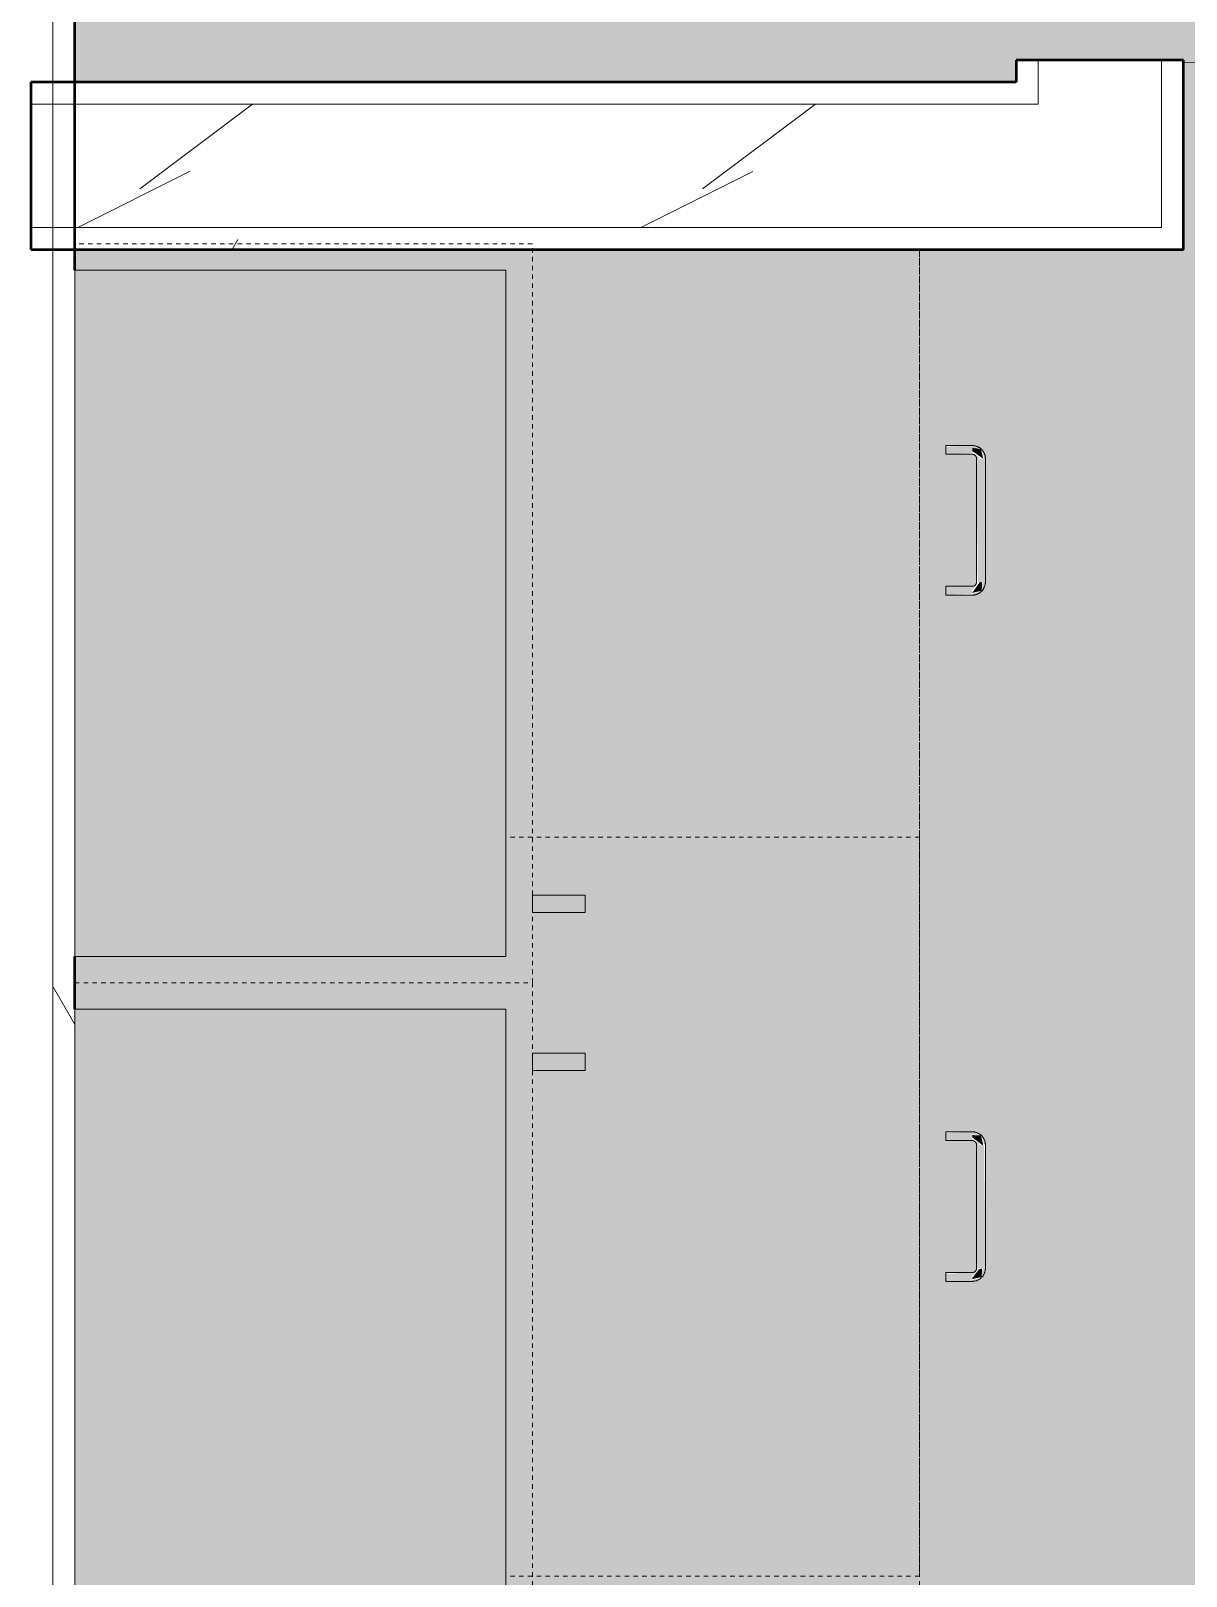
# Model space of a CAD drawing. Header units: inches. Extents: x -4218 to -1814, y 9706 to 12426.
# Drawn here: x -2914.57 to -2881.75, y 10768.12 to 10812.03 of the extents above; entities that cross this region are included whole.
import ezdxf

# ---------------------------------------------------------------- set-up
doc = ezdxf.new("R2010")
doc.units = ezdxf.units.IN
doc.header["$MEASUREMENT"] = 0
doc.linetypes.add('Dash', pattern=[0.25, 0.125, -0.125])
for name, color, linetype, lineweight in [('0-1', 7, 'Continuous', 5), ('0-2', 10, 'Continuous', 13), ('A-AREA-PATT-3', 7, 'Continuous', 9), ('A-DOOR-1', 7, 'Continuous', 9), ('A-DOOR-2', 50, 'Continuous', 20), ('A-WALL', 113, 'Continuous', 13), ('A-WALL-2', 250, 'Continuous', 50), ('A-WALL-3', 10, 'Continuous', 13), ('A-WALL-PATT-1', 7, 'Continuous', 9), ('A-WALL-PATT-2', 55, 'Continuous', 9), ('A-WALL-PATT-6', 111, 'Continuous', 9), ('I-WALL-3', 2, 'Continuous', 50), ('Q-CASE', 31, 'Continuous', 9), ('Q-CASE-1', 9, 'Continuous', 9), ('Q-CASE-3', 7, 'Continuous', 9), ('Q-CASE-4', 7, 'Dash', 9), ('Q-CASE-HDLN-1', 7, 'Dash', 9), ('Q-CASE-HDLN-2', 31, 'Continuous', 9)]:
    doc.layers.add(name, color=color, linetype=linetype, lineweight=lineweight)
pattern_1 = [(0, (0, 0), (30.72, 7.68), [1.267, -21.773, 1.267, -21.773, -122.88]), (0, (0, 0), (30.72, 7.68), [-46.08, 1.267, -44.813, 1.267, -21.773, -53.76]), (0, (0, 0), (30.72, 7.68), [-115.2, 1.267, -14.093, 1.267, -37.133]), (120, (11.52, 3.84), (-22.011075, 22.7643004), [1.267, -21.773, 1.267, -21.773, -122.88]), (120, (11.52, 3.84), (-22.011075, 22.7643004), [-46.08, 1.267, -44.813, 1.267, -21.773, -53.76]), (120, (11.52, 3.84), (-22.011075, 22.7643004), [-115.2, 1.267, -14.093, 1.267, -37.133]), (240, (15.36, 19.2), (-8.708925, -30.4443004), [1.267, -21.773, 1.267, -21.773, -122.88]), (240, (15.36, 19.2), (-8.708925, -30.4443004), [-46.08, 1.267, -44.813, 1.267, -21.773, -53.76]), (240, (15.36, 19.2), (-8.708925, -30.4443004), [-115.2, 1.267, -14.093, 1.267, -37.133])]

# ---------------------------------------------------------------- blocks, each defined once
blk = doc.blocks.new('OD_CW_Countertop - OD_CW_Countertop-2380624-FLOOR PLAN - 2ND FLOOR')
at = {"layer": 'Q-CASE-HDLN-1'}
blk.add_line((0.738, 0), (130.706, 0), dxfattribs=at)
blk = doc.blocks.new('Single-Flush - 30_ x 80_ - MAGIC PAK DOOR-1421383-FLOOR PLAN - 2ND FLOOR')
at = {"layer": 'A-DOOR-1'}
blk.add_arc((15, -2.375), 30.067, 180, 266.1859, dxfattribs=at)
at = {"layer": 'A-DOOR-2'}
for p, q in [((13, -2.375), (13, -32.375)), ((15, -2.375), (13, -2.375)), ((15, -2.375), (15, -32.375)), ((15, -32.375), (13, -32.375))]:
    blk.add_line(p, q, dxfattribs=at)
blk = doc.blocks.new('Drawer_Base_Cabinet_3_drawer_12205 - 21_-V65-FLOOR PLAN - 2ND FLOOR')
at = {"layer": 'Q-CASE'}
for points in [[(-1.383, -25.5), (-1.142, -25.5), (-1.174, -24.75), (-1.383, -24.75), (-1.383, -25.447)], [(2.617, -25.5), (2.858, -25.5), (2.826, -24.75), (2.617, -24.75)], [(-1.325, -25.5), (-1.262, -25.768), (-1.012, -25.782), (-1.047, -25.687), (-1.295, -25.5)], [(-1.012, -25.625), (-1.012, -25.875), (2.488, -25.838), (2.488, -25.625), (-0.425, -25.625)], [(2.488, -25.812), (2.756, -25.75), (2.77, -25.5), (2.705, -25.5), (2.488, -25.782)]]:
    blk.add_hatch(color=256, dxfattribs=at).paths.add_polyline_path(points, flags=0)
at = {"layer": 'Q-CASE-HDLN-1'}
for p, q in [((-9.762, -24), (-9.762, -12.25)), ((11.238, -24), (11.238, -12.25)), ((11.238, -24), (-9.762, -24))]:
    blk.add_line(p, q, dxfattribs=at)
at = {"layer": 'Q-CASE-HDLN-2'}
for p, q in [((-1.387, -24.75), (-1.387, -25.5)), ((-1.387, -24.75), (-1.383, -24.75)), ((-1.383, -24.75), (-1.387, -24.75)), ((-1.387, -24.75), (-1.387, -25.5)), ((-1.387, -24.75), (-1.383, -24.75)), ((-1.383, -24.75), (-1.387, -24.75)), ((-1.387, -24.75), (-1.387, -25.5)), ((-1.387, -24.75), (-1.137, -24.75)), ((-1.383, -24.75), (-1.387, -24.75)), ((-1.142, -24.75), (-1.137, -24.75)), ((-1.137, -24.75), (-1.142, -24.75)), ((-1.142, -24.75), (-1.137, -24.75)), ((-1.137, -24.75), (-1.142, -24.75)), ((-1.137, -24.75), (-1.142, -24.75)), ((-1.137, -25.5), (-1.137, -24.75)), ((-1.137, -25.5), (-1.137, -24.75)), ((-1.137, -25.5), (-1.137, -24.75)), ((2.613, -24.75), (2.613, -25.5)), ((2.617, -24.75), (2.613, -24.75)), ((2.613, -24.75), (2.617, -24.75)), ((2.613, -24.75), (2.613, -25.5)), ((2.617, -24.75), (2.613, -24.75)), ((2.613, -24.75), (2.617, -24.75)), ((2.613, -24.75), (2.613, -25.5)), ((2.617, -24.75), (2.613, -24.75)), ((2.613, -24.75), (2.863, -24.75)), ((2.863, -24.75), (2.858, -24.75)), ((2.858, -24.75), (2.863, -24.75)), ((2.863, -24.75), (2.858, -24.75)), ((2.858, -24.75), (2.863, -24.75)), ((2.863, -24.75), (2.858, -24.75)), ((2.863, -25.5), (2.863, -24.75)), ((2.863, -25.5), (2.863, -24.75)), ((2.863, -25.5), (2.863, -24.75)), ((2.488, -25.625), (-1.012, -25.625)), ((-1.012, -25.875), (2.488, -25.875))]:
    blk.add_line(p, q, dxfattribs=at)
at = {"layer": 'Q-CASE-HDLN-2', "flags": 128}
for points in [[(-1.387, -25.5), (-1.387, -25.515), (-1.386, -25.53), (-1.385, -25.545), (-1.383, -25.56), (-1.38, -25.575), (-1.377, -25.589), (-1.373, -25.604), (-1.368, -25.618), (-1.363, -25.632), (-1.358, -25.646), (-1.352, -25.66), (-1.345, -25.673), (-1.338, -25.686), (-1.33, -25.699), (-1.322, -25.712), (-1.313, -25.724), (-1.304, -25.736), (-1.294, -25.747), (-1.284, -25.758)], [(-1.387, -25.5), (-1.387, -25.515), (-1.386, -25.53), (-1.385, -25.545), (-1.383, -25.56), (-1.38, -25.575), (-1.377, -25.589), (-1.373, -25.604), (-1.368, -25.618), (-1.363, -25.632), (-1.358, -25.646), (-1.352, -25.66), (-1.345, -25.673), (-1.338, -25.686), (-1.33, -25.699), (-1.322, -25.712), (-1.313, -25.724), (-1.304, -25.736), (-1.294, -25.747), (-1.284, -25.758)], [(-1.387, -25.5), (-1.387, -25.515), (-1.386, -25.53), (-1.385, -25.545), (-1.383, -25.56), (-1.38, -25.575), (-1.377, -25.589), (-1.373, -25.604), (-1.368, -25.618), (-1.363, -25.632), (-1.358, -25.646), (-1.352, -25.66), (-1.345, -25.673), (-1.338, -25.686), (-1.33, -25.699), (-1.322, -25.712), (-1.313, -25.724), (-1.304, -25.736), (-1.294, -25.747), (-1.284, -25.758), (-1.274, -25.769), (-1.263, -25.779), (-1.251, -25.789), (-1.239, -25.798), (-1.227, -25.807), (-1.215, -25.816), (-1.202, -25.823), (-1.189, -25.831), (-1.176, -25.838), (-1.162, -25.844), (-1.148, -25.85), (-1.134, -25.855), (-1.12, -25.859), (-1.105, -25.863), (-1.091, -25.867), (-1.076, -25.87), (-1.061, -25.872), (-1.046, -25.873), (-1.031, -25.875), (-1.016, -25.875), (-1.012, -25.875)], [(-1.263, -25.779), (-1.251, -25.789), (-1.239, -25.798), (-1.227, -25.807), (-1.215, -25.816), (-1.202, -25.823), (-1.189, -25.831), (-1.176, -25.838), (-1.162, -25.844), (-1.148, -25.85), (-1.134, -25.855), (-1.12, -25.859), (-1.105, -25.863), (-1.091, -25.867), (-1.076, -25.87), (-1.061, -25.872), (-1.046, -25.873), (-1.031, -25.875), (-1.016, -25.875), (-1.012, -25.875)], [(-1.263, -25.779), (-1.251, -25.789), (-1.239, -25.798), (-1.227, -25.807), (-1.215, -25.816), (-1.202, -25.823), (-1.189, -25.831), (-1.176, -25.838), (-1.162, -25.844), (-1.148, -25.85), (-1.134, -25.855), (-1.12, -25.859), (-1.105, -25.863), (-1.091, -25.867), (-1.076, -25.87), (-1.061, -25.872), (-1.046, -25.873), (-1.031, -25.875), (-1.016, -25.875), (-1.012, -25.875)], [(-1.012, -25.625), (-1.017, -25.625), (-1.022, -25.625), (-1.027, -25.624), (-1.032, -25.623), (-1.037, -25.623), (-1.042, -25.621), (-1.047, -25.62), (-1.052, -25.619), (-1.056, -25.617), (-1.061, -25.615), (-1.066, -25.613), (-1.07, -25.611), (-1.074, -25.608), (-1.079, -25.606), (-1.083, -25.603), (-1.087, -25.6), (-1.091, -25.597), (-1.095, -25.594), (-1.098, -25.591), (-1.102, -25.587), (-1.105, -25.583), (-1.109, -25.58), (-1.112, -25.576), (-1.115, -25.572), (-1.117, -25.568), (-1.12, -25.563), (-1.123, -25.559), (-1.125, -25.554), (-1.127, -25.55), (-1.129, -25.545), (-1.131, -25.541), (-1.132, -25.536), (-1.133, -25.531), (-1.135, -25.526), (-1.135, -25.521), (-1.136, -25.516), (-1.137, -25.511), (-1.137, -25.506), (-1.137, -25.501), (-1.137, -25.5)], [(-1.012, -25.625), (-1.017, -25.625), (-1.022, -25.625), (-1.027, -25.624), (-1.032, -25.623), (-1.037, -25.623), (-1.042, -25.621), (-1.047, -25.62), (-1.052, -25.619), (-1.056, -25.617), (-1.061, -25.615), (-1.066, -25.613), (-1.07, -25.611), (-1.074, -25.608), (-1.079, -25.606), (-1.083, -25.603), (-1.087, -25.6), (-1.091, -25.597), (-1.095, -25.594), (-1.098, -25.591), (-1.102, -25.587), (-1.105, -25.583), (-1.109, -25.58), (-1.112, -25.576), (-1.115, -25.572), (-1.117, -25.568), (-1.12, -25.563), (-1.123, -25.559), (-1.125, -25.554), (-1.127, -25.55), (-1.129, -25.545), (-1.131, -25.541), (-1.132, -25.536), (-1.133, -25.531), (-1.135, -25.526), (-1.135, -25.521), (-1.136, -25.516), (-1.137, -25.511), (-1.137, -25.506), (-1.137, -25.501), (-1.137, -25.5)], [(-1.012, -25.625), (-1.017, -25.625), (-1.022, -25.625), (-1.027, -25.624), (-1.032, -25.623), (-1.037, -25.623), (-1.042, -25.621), (-1.047, -25.62), (-1.052, -25.619), (-1.056, -25.617), (-1.061, -25.615), (-1.066, -25.613), (-1.07, -25.611), (-1.074, -25.608), (-1.079, -25.606), (-1.083, -25.603), (-1.087, -25.6), (-1.091, -25.597), (-1.095, -25.594), (-1.098, -25.591), (-1.102, -25.587), (-1.105, -25.583), (-1.109, -25.58), (-1.112, -25.576), (-1.115, -25.572), (-1.117, -25.568), (-1.12, -25.563), (-1.123, -25.559), (-1.125, -25.554), (-1.127, -25.55), (-1.129, -25.545), (-1.131, -25.541), (-1.132, -25.536), (-1.133, -25.531), (-1.135, -25.526), (-1.135, -25.521), (-1.136, -25.516), (-1.137, -25.511), (-1.137, -25.506), (-1.137, -25.501), (-1.137, -25.5)], [(2.488, -25.875), (2.503, -25.875), (2.518, -25.874), (2.533, -25.872), (2.547, -25.87), (2.562, -25.868), (2.577, -25.864), (2.591, -25.86), (2.606, -25.856), (2.62, -25.851), (2.634, -25.845), (2.647, -25.839), (2.661, -25.833), (2.674, -25.825), (2.687, -25.818), (2.699, -25.81), (2.712, -25.801), (2.724, -25.792), (2.735, -25.782), (2.746, -25.772), (2.757, -25.761), (2.767, -25.75), (2.777, -25.739), (2.786, -25.727), (2.795, -25.715), (2.803, -25.703), (2.811, -25.69), (2.818, -25.677), (2.825, -25.663), (2.832, -25.65), (2.837, -25.636), (2.842, -25.622), (2.847, -25.608), (2.851, -25.593), (2.854, -25.578), (2.857, -25.564), (2.86, -25.549), (2.861, -25.534), (2.862, -25.519), (2.863, -25.504), (2.863, -25.5)], [(2.613, -25.5), (2.613, -25.505), (2.612, -25.51), (2.612, -25.515), (2.611, -25.52), (2.61, -25.525), (2.609, -25.53), (2.608, -25.535), (2.606, -25.539), (2.605, -25.544), (2.603, -25.549), (2.601, -25.553), (2.599, -25.558), (2.596, -25.562), (2.594, -25.566), (2.591, -25.571), (2.588, -25.575), (2.585, -25.579), (2.582, -25.582), (2.578, -25.586), (2.575, -25.59), (2.571, -25.593), (2.567, -25.596), (2.563, -25.599), (2.559, -25.602), (2.555, -25.605), (2.551, -25.608), (2.547, -25.61), (2.542, -25.613), (2.538, -25.615), (2.533, -25.617), (2.528, -25.618), (2.524, -25.62), (2.519, -25.621), (2.514, -25.622), (2.509, -25.623), (2.504, -25.624), (2.499, -25.624), (2.494, -25.625), (2.489, -25.625), (2.488, -25.625)], [(2.488, -25.875), (2.503, -25.875), (2.518, -25.874), (2.533, -25.872), (2.547, -25.87), (2.562, -25.868), (2.577, -25.864), (2.591, -25.86), (2.606, -25.856), (2.62, -25.851), (2.634, -25.845), (2.647, -25.839), (2.661, -25.833), (2.674, -25.825), (2.687, -25.818), (2.699, -25.81), (2.712, -25.801), (2.724, -25.792), (2.735, -25.782), (2.746, -25.772)], [(2.488, -25.875), (2.503, -25.875), (2.518, -25.874), (2.533, -25.872), (2.547, -25.87), (2.562, -25.868), (2.577, -25.864), (2.591, -25.86), (2.606, -25.856), (2.62, -25.851), (2.634, -25.845), (2.647, -25.839), (2.661, -25.833), (2.674, -25.825), (2.687, -25.818), (2.699, -25.81), (2.712, -25.801), (2.724, -25.792), (2.735, -25.782), (2.746, -25.772)], [(2.613, -25.5), (2.613, -25.505), (2.612, -25.51), (2.612, -25.515), (2.611, -25.52), (2.61, -25.525), (2.609, -25.53), (2.608, -25.535), (2.606, -25.539), (2.605, -25.544), (2.603, -25.549), (2.601, -25.553), (2.599, -25.558), (2.596, -25.562), (2.594, -25.566), (2.591, -25.571), (2.588, -25.575), (2.585, -25.579), (2.582, -25.582), (2.578, -25.586), (2.575, -25.59), (2.571, -25.593), (2.567, -25.596), (2.563, -25.599), (2.559, -25.602), (2.555, -25.605), (2.551, -25.608), (2.547, -25.61), (2.542, -25.613), (2.538, -25.615), (2.533, -25.617), (2.528, -25.618), (2.524, -25.62), (2.519, -25.621), (2.514, -25.622), (2.509, -25.623), (2.504, -25.624), (2.499, -25.624), (2.494, -25.625), (2.489, -25.625)], [(2.613, -25.5), (2.613, -25.505), (2.612, -25.51), (2.612, -25.515), (2.611, -25.52), (2.61, -25.525), (2.609, -25.53), (2.608, -25.535), (2.606, -25.539), (2.605, -25.544), (2.603, -25.549), (2.601, -25.553), (2.599, -25.558), (2.596, -25.562), (2.594, -25.566), (2.591, -25.571), (2.588, -25.575), (2.585, -25.579), (2.582, -25.582), (2.578, -25.586), (2.575, -25.59), (2.571, -25.593), (2.567, -25.596), (2.563, -25.599), (2.559, -25.602), (2.555, -25.605), (2.551, -25.608), (2.547, -25.61), (2.542, -25.613), (2.538, -25.615), (2.533, -25.617), (2.528, -25.618), (2.524, -25.62), (2.519, -25.621), (2.514, -25.622), (2.509, -25.623), (2.504, -25.624), (2.499, -25.624), (2.494, -25.625), (2.489, -25.625)], [(2.767, -25.75), (2.777, -25.739), (2.786, -25.727), (2.795, -25.715), (2.803, -25.703), (2.811, -25.69), (2.818, -25.677), (2.825, -25.663), (2.832, -25.65), (2.837, -25.636), (2.842, -25.622), (2.847, -25.608), (2.851, -25.593), (2.854, -25.578), (2.857, -25.564), (2.86, -25.549), (2.861, -25.534), (2.862, -25.519), (2.863, -25.504), (2.863, -25.5)], [(2.767, -25.75), (2.777, -25.739), (2.786, -25.727), (2.795, -25.715), (2.803, -25.703), (2.811, -25.69), (2.818, -25.677), (2.825, -25.663), (2.832, -25.65), (2.837, -25.636), (2.842, -25.622), (2.847, -25.608), (2.851, -25.593), (2.854, -25.578), (2.857, -25.564), (2.86, -25.549), (2.861, -25.534), (2.862, -25.519), (2.863, -25.504), (2.863, -25.5)]]:
    blk.add_lwpolyline(points, dxfattribs=at)
blk = doc.blocks.new('Drawer_Base_Cabinet_3_drawer_12205 - 18_-V83-FLOOR PLAN - 2ND FLOOR')
at = {"layer": 'Q-CASE'}
for points in [[(-1.142, -24.75), (-1.383, -24.75), (-1.351, -25.5), (-1.142, -25.5)], [(2.858, -25.174), (2.826, -24.75), (2.617, -24.75), (2.649, -25.5), (2.858, -25.5)], [(-1.012, -25.718), (-1.325, -25.5), (-1.262, -25.768), (-1.012, -25.782), (-1.012, -25.75)], [(2.488, -25.875), (2.488, -25.625), (-1.012, -25.662), (-1.012, -25.875), (2.431, -25.875)], [(2.8, -25.5), (2.705, -25.5), (2.488, -25.813), (2.756, -25.75), (2.776, -25.636)]]:
    blk.add_hatch(color=256, dxfattribs=at).paths.add_polyline_path(points, flags=0)
at = {"layer": 'Q-CASE-HDLN-1'}
for p, q in [((-8.262, -24), (-8.262, -12.25)), ((8.436, -24), (-8.262, -24))]:
    blk.add_line(p, q, dxfattribs=at)
at = {"layer": 'Q-CASE-HDLN-2'}
for p, q in [((-1.387, -24.75), (-1.387, -25.5)), ((-1.387, -24.75), (-1.383, -24.75)), ((-1.383, -24.75), (-1.387, -24.75)), ((-1.387, -24.75), (-1.387, -25.5)), ((-1.387, -24.75), (-1.383, -24.75)), ((-1.383, -24.75), (-1.387, -24.75)), ((-1.387, -24.75), (-1.387, -25.5)), ((-1.387, -24.75), (-1.137, -24.75)), ((-1.383, -24.75), (-1.387, -24.75)), ((-1.142, -24.75), (-1.137, -24.75)), ((-1.137, -24.75), (-1.142, -24.75)), ((-1.142, -24.75), (-1.137, -24.75)), ((-1.137, -24.75), (-1.142, -24.75)), ((-1.137, -24.75), (-1.142, -24.75)), ((-1.137, -25.5), (-1.137, -24.75)), ((-1.137, -25.5), (-1.137, -24.75)), ((-1.137, -25.5), (-1.137, -24.75)), ((2.613, -24.75), (2.613, -25.5)), ((2.617, -24.75), (2.613, -24.75)), ((2.613, -24.75), (2.617, -24.75)), ((2.613, -24.75), (2.613, -25.5)), ((2.617, -24.75), (2.613, -24.75)), ((2.613, -24.75), (2.617, -24.75)), ((2.613, -24.75), (2.613, -25.5)), ((2.617, -24.75), (2.613, -24.75)), ((2.613, -24.75), (2.863, -24.75)), ((2.863, -24.75), (2.858, -24.75)), ((2.858, -24.75), (2.863, -24.75)), ((2.863, -24.75), (2.858, -24.75)), ((2.858, -24.75), (2.863, -24.75)), ((2.863, -24.75), (2.858, -24.75)), ((2.863, -25.5), (2.863, -24.75)), ((2.863, -25.5), (2.863, -24.75)), ((2.863, -25.5), (2.863, -24.75)), ((2.488, -25.625), (-1.012, -25.625)), ((-1.012, -25.875), (2.488, -25.875))]:
    blk.add_line(p, q, dxfattribs=at)
at = {"layer": 'Q-CASE-HDLN-2', "flags": 128}
for points in [[(-1.387, -25.5), (-1.387, -25.515), (-1.386, -25.53), (-1.385, -25.545), (-1.383, -25.56), (-1.38, -25.575), (-1.377, -25.589), (-1.373, -25.604), (-1.368, -25.618), (-1.363, -25.632), (-1.358, -25.646), (-1.352, -25.66), (-1.345, -25.673), (-1.338, -25.686), (-1.33, -25.699), (-1.322, -25.712), (-1.313, -25.724), (-1.304, -25.736), (-1.294, -25.747), (-1.284, -25.758)], [(-1.387, -25.5), (-1.387, -25.515), (-1.386, -25.53), (-1.385, -25.545), (-1.383, -25.56), (-1.38, -25.575), (-1.377, -25.589), (-1.373, -25.604), (-1.368, -25.618), (-1.363, -25.632), (-1.358, -25.646), (-1.352, -25.66), (-1.345, -25.673), (-1.338, -25.686), (-1.33, -25.699), (-1.322, -25.712), (-1.313, -25.724), (-1.304, -25.736), (-1.294, -25.747), (-1.284, -25.758)], [(-1.387, -25.5), (-1.387, -25.515), (-1.386, -25.53), (-1.385, -25.545), (-1.383, -25.56), (-1.38, -25.575), (-1.377, -25.589), (-1.373, -25.604), (-1.368, -25.618), (-1.363, -25.632), (-1.358, -25.646), (-1.352, -25.66), (-1.345, -25.673), (-1.338, -25.686), (-1.33, -25.699), (-1.322, -25.712), (-1.313, -25.724), (-1.304, -25.736), (-1.294, -25.747), (-1.284, -25.758), (-1.274, -25.769), (-1.263, -25.779), (-1.251, -25.789), (-1.239, -25.798), (-1.227, -25.807), (-1.215, -25.816), (-1.202, -25.823), (-1.189, -25.831), (-1.176, -25.838), (-1.162, -25.844), (-1.148, -25.85), (-1.134, -25.855), (-1.12, -25.859), (-1.105, -25.863), (-1.091, -25.867), (-1.076, -25.87), (-1.061, -25.872), (-1.046, -25.873), (-1.031, -25.875), (-1.016, -25.875), (-1.012, -25.875)], [(-1.263, -25.779), (-1.251, -25.789), (-1.239, -25.798), (-1.227, -25.807), (-1.215, -25.816), (-1.202, -25.823), (-1.189, -25.831), (-1.176, -25.838), (-1.162, -25.844), (-1.148, -25.85), (-1.134, -25.855), (-1.12, -25.859), (-1.105, -25.863), (-1.091, -25.867), (-1.076, -25.87), (-1.061, -25.872), (-1.046, -25.873), (-1.031, -25.875), (-1.016, -25.875), (-1.012, -25.875)], [(-1.263, -25.779), (-1.251, -25.789), (-1.239, -25.798), (-1.227, -25.807), (-1.215, -25.816), (-1.202, -25.823), (-1.189, -25.831), (-1.176, -25.838), (-1.162, -25.844), (-1.148, -25.85), (-1.134, -25.855), (-1.12, -25.859), (-1.105, -25.863), (-1.091, -25.867), (-1.076, -25.87), (-1.061, -25.872), (-1.046, -25.873), (-1.031, -25.875), (-1.016, -25.875), (-1.012, -25.875)], [(-1.012, -25.625), (-1.017, -25.625), (-1.022, -25.625), (-1.027, -25.624), (-1.032, -25.623), (-1.037, -25.623), (-1.042, -25.621), (-1.047, -25.62), (-1.052, -25.619), (-1.056, -25.617), (-1.061, -25.615), (-1.066, -25.613), (-1.07, -25.611), (-1.074, -25.608), (-1.079, -25.606), (-1.083, -25.603), (-1.087, -25.6), (-1.091, -25.597), (-1.095, -25.594), (-1.098, -25.591), (-1.102, -25.587), (-1.105, -25.583), (-1.109, -25.58), (-1.112, -25.576), (-1.115, -25.572), (-1.117, -25.568), (-1.12, -25.563), (-1.123, -25.559), (-1.125, -25.554), (-1.127, -25.55), (-1.129, -25.545), (-1.131, -25.541), (-1.132, -25.536), (-1.133, -25.531), (-1.135, -25.526), (-1.135, -25.521), (-1.136, -25.516), (-1.137, -25.511), (-1.137, -25.506), (-1.137, -25.501), (-1.137, -25.5)], [(-1.012, -25.625), (-1.017, -25.625), (-1.022, -25.625), (-1.027, -25.624), (-1.032, -25.623), (-1.037, -25.623), (-1.042, -25.621), (-1.047, -25.62), (-1.052, -25.619), (-1.056, -25.617), (-1.061, -25.615), (-1.066, -25.613), (-1.07, -25.611), (-1.074, -25.608), (-1.079, -25.606), (-1.083, -25.603), (-1.087, -25.6), (-1.091, -25.597), (-1.095, -25.594), (-1.098, -25.591), (-1.102, -25.587), (-1.105, -25.583), (-1.109, -25.58), (-1.112, -25.576), (-1.115, -25.572), (-1.117, -25.568), (-1.12, -25.563), (-1.123, -25.559), (-1.125, -25.554), (-1.127, -25.55), (-1.129, -25.545), (-1.131, -25.541), (-1.132, -25.536), (-1.133, -25.531), (-1.135, -25.526), (-1.135, -25.521), (-1.136, -25.516), (-1.137, -25.511), (-1.137, -25.506), (-1.137, -25.501), (-1.137, -25.5)], [(-1.012, -25.625), (-1.017, -25.625), (-1.022, -25.625), (-1.027, -25.624), (-1.032, -25.623), (-1.037, -25.623), (-1.042, -25.621), (-1.047, -25.62), (-1.052, -25.619), (-1.056, -25.617), (-1.061, -25.615), (-1.066, -25.613), (-1.07, -25.611), (-1.074, -25.608), (-1.079, -25.606), (-1.083, -25.603), (-1.087, -25.6), (-1.091, -25.597), (-1.095, -25.594), (-1.098, -25.591), (-1.102, -25.587), (-1.105, -25.583), (-1.109, -25.58), (-1.112, -25.576), (-1.115, -25.572), (-1.117, -25.568), (-1.12, -25.563), (-1.123, -25.559), (-1.125, -25.554), (-1.127, -25.55), (-1.129, -25.545), (-1.131, -25.541), (-1.132, -25.536), (-1.133, -25.531), (-1.135, -25.526), (-1.135, -25.521), (-1.136, -25.516), (-1.137, -25.511), (-1.137, -25.506), (-1.137, -25.501), (-1.137, -25.5)], [(2.488, -25.875), (2.503, -25.875), (2.518, -25.874), (2.533, -25.872), (2.547, -25.87), (2.562, -25.868), (2.577, -25.864), (2.591, -25.86), (2.606, -25.856), (2.62, -25.851), (2.634, -25.845), (2.647, -25.839), (2.661, -25.833), (2.674, -25.825), (2.687, -25.818), (2.699, -25.81), (2.712, -25.801), (2.724, -25.792), (2.735, -25.782), (2.746, -25.772), (2.757, -25.761), (2.767, -25.75), (2.777, -25.739), (2.786, -25.727), (2.795, -25.715), (2.803, -25.703), (2.811, -25.69), (2.818, -25.677), (2.825, -25.663), (2.832, -25.65), (2.837, -25.636), (2.842, -25.622), (2.847, -25.608), (2.851, -25.593), (2.854, -25.578), (2.857, -25.564), (2.86, -25.549), (2.861, -25.534), (2.862, -25.519), (2.863, -25.504), (2.863, -25.5)], [(2.613, -25.5), (2.613, -25.505), (2.612, -25.51), (2.612, -25.515), (2.611, -25.52), (2.61, -25.525), (2.609, -25.53), (2.608, -25.535), (2.606, -25.539), (2.605, -25.544), (2.603, -25.549), (2.601, -25.553), (2.599, -25.558), (2.596, -25.562), (2.594, -25.566), (2.591, -25.571), (2.588, -25.575), (2.585, -25.579), (2.582, -25.582), (2.578, -25.586), (2.575, -25.59), (2.571, -25.593), (2.567, -25.596), (2.563, -25.599), (2.559, -25.602), (2.555, -25.605), (2.551, -25.608), (2.547, -25.61), (2.542, -25.613), (2.538, -25.615), (2.533, -25.617), (2.528, -25.618), (2.524, -25.62), (2.519, -25.621), (2.514, -25.622), (2.509, -25.623), (2.504, -25.624), (2.499, -25.624), (2.494, -25.625), (2.489, -25.625), (2.488, -25.625)], [(2.488, -25.875), (2.503, -25.875), (2.518, -25.874), (2.533, -25.872), (2.547, -25.87), (2.562, -25.868), (2.577, -25.864), (2.591, -25.86), (2.606, -25.856), (2.62, -25.851), (2.634, -25.845), (2.647, -25.839), (2.661, -25.833), (2.674, -25.825), (2.687, -25.818), (2.699, -25.81), (2.712, -25.801), (2.724, -25.792), (2.735, -25.782), (2.746, -25.772)], [(2.488, -25.875), (2.503, -25.875), (2.518, -25.874), (2.533, -25.872), (2.547, -25.87), (2.562, -25.868), (2.577, -25.864), (2.591, -25.86), (2.606, -25.856), (2.62, -25.851), (2.634, -25.845), (2.647, -25.839), (2.661, -25.833), (2.674, -25.825), (2.687, -25.818), (2.699, -25.81), (2.712, -25.801), (2.724, -25.792), (2.735, -25.782), (2.746, -25.772)], [(2.613, -25.5), (2.613, -25.505), (2.612, -25.51), (2.612, -25.515), (2.611, -25.52), (2.61, -25.525), (2.609, -25.53), (2.608, -25.535), (2.606, -25.539), (2.605, -25.544), (2.603, -25.549), (2.601, -25.553), (2.599, -25.558), (2.596, -25.562), (2.594, -25.566), (2.591, -25.571), (2.588, -25.575), (2.585, -25.579), (2.582, -25.582), (2.578, -25.586), (2.575, -25.59), (2.571, -25.593), (2.567, -25.596), (2.563, -25.599), (2.559, -25.602), (2.555, -25.605), (2.551, -25.608), (2.547, -25.61), (2.542, -25.613), (2.538, -25.615), (2.533, -25.617), (2.528, -25.618), (2.524, -25.62), (2.519, -25.621), (2.514, -25.622), (2.509, -25.623), (2.504, -25.624), (2.499, -25.624), (2.494, -25.625), (2.489, -25.625)], [(2.613, -25.5), (2.613, -25.505), (2.612, -25.51), (2.612, -25.515), (2.611, -25.52), (2.61, -25.525), (2.609, -25.53), (2.608, -25.535), (2.606, -25.539), (2.605, -25.544), (2.603, -25.549), (2.601, -25.553), (2.599, -25.558), (2.596, -25.562), (2.594, -25.566), (2.591, -25.571), (2.588, -25.575), (2.585, -25.579), (2.582, -25.582), (2.578, -25.586), (2.575, -25.59), (2.571, -25.593), (2.567, -25.596), (2.563, -25.599), (2.559, -25.602), (2.555, -25.605), (2.551, -25.608), (2.547, -25.61), (2.542, -25.613), (2.538, -25.615), (2.533, -25.617), (2.528, -25.618), (2.524, -25.62), (2.519, -25.621), (2.514, -25.622), (2.509, -25.623), (2.504, -25.624), (2.499, -25.624), (2.494, -25.625), (2.489, -25.625)], [(2.767, -25.75), (2.777, -25.739), (2.786, -25.727), (2.795, -25.715), (2.803, -25.703), (2.811, -25.69), (2.818, -25.677), (2.825, -25.663), (2.832, -25.65), (2.837, -25.636), (2.842, -25.622), (2.847, -25.608), (2.851, -25.593), (2.854, -25.578), (2.857, -25.564), (2.86, -25.549), (2.861, -25.534), (2.862, -25.519), (2.863, -25.504), (2.863, -25.5)], [(2.767, -25.75), (2.777, -25.739), (2.786, -25.727), (2.795, -25.715), (2.803, -25.703), (2.811, -25.69), (2.818, -25.677), (2.825, -25.663), (2.832, -25.65), (2.837, -25.636), (2.842, -25.622), (2.847, -25.608), (2.851, -25.593), (2.854, -25.578), (2.857, -25.564), (2.86, -25.549), (2.861, -25.534), (2.862, -25.519), (2.863, -25.504), (2.863, -25.5)]]:
    blk.add_lwpolyline(points, dxfattribs=at)
blk = doc.blocks.new('300 Series Wall Hung Cabinet_301 - 21_-2351003-FLOOR PLAN - 2ND FLOOR')
at = {"layer": 'Q-CASE-1'}
for points in [[(-8.5, 13.188), (-8.012, 13.188), (-8.012, 14.687), (-8.5, 14.687)], [(-9.75, 0.187), (9.75, 0.187), (9.75, 12.438), (-9.75, 12.438), (-9.75, 8.386)]]:
    blk.add_hatch(color=256, dxfattribs=at).paths.add_polyline_path(points, flags=0)
at = {"layer": 'Q-CASE-3'}
for p, q in [((-8.012, 14.687), (-8.5, 14.687)), ((-8.5, 14.687), (-8.5, 13.188)), ((-8.012, 13.188), (-8.012, 14.687)), ((-8.012, 13.188), (-8.5, 13.188)), ((9.75, 12.438), (-9.75, 12.438)), ((-9.75, 12.438), (-9.75, 0.187)), ((9.75, 0.187), (9.75, 12.438)), ((-9.75, 0.187), (9.75, 0.187))]:
    blk.add_line(p, q, dxfattribs=at)
at = {"layer": 'Q-CASE-4'}
for p, q in [((-10.5, 0.187), (-10.5, 13.188)), ((-10.5, 13.188), (10.5, 13.188)), ((10.5, 13.188), (10.5, 0.187)), ((10.5, 0.187), (-10.5, 0.187))]:
    blk.add_line(p, q, dxfattribs=at)
blk = doc.blocks.new('300 Series Wall Hung Cabinet_301 - 21_-2351527-FLOOR PLAN - 2ND FLOOR')
at = {"layer": 'Q-CASE-1'}
for points in [[(9.75, -0.188), (-9.75, -0.188), (-9.75, -12.438), (9.75, -12.438), (9.75, -8.386)], [(-8.012, -13.188), (-8.5, -13.188), (-8.5, -14.687), (-8.012, -14.687)]]:
    blk.add_hatch(color=256, dxfattribs=at).paths.add_polyline_path(points, flags=0)
at = {"layer": 'Q-CASE-3'}
for p, q in [((9.75, -0.188), (-9.75, -0.188)), ((-9.75, -0.188), (-9.75, -12.438)), ((9.75, -12.438), (9.75, -0.188)), ((-9.75, -12.438), (9.75, -12.438)), ((-8.5, -13.188), (-8.012, -13.188)), ((-8.5, -13.188), (-8.5, -14.687)), ((-8.012, -14.687), (-8.012, -13.188)), ((-8.5, -14.687), (-8.012, -14.687))]:
    blk.add_line(p, q, dxfattribs=at)
at = {"layer": 'Q-CASE-4'}
for p, q in [((10.5, -0.188), (-10.5, -0.188)), ((-10.5, -0.188), (-10.5, -13.188)), ((10.5, -13.188), (10.5, -0.188)), ((-10.5, -13.188), (10.5, -13.188))]:
    blk.add_line(p, q, dxfattribs=at)
blk = doc.blocks.new('CTR - 1st Phase - Unit Layouts_rvt-1-FLOOR PLAN - 2ND FLOOR')
at = {"layer": 'A-WALL-PATT-1'}
h = blk.add_hatch(dxfattribs=at)
h.set_pattern_fill('FP_1', color=256, style=0, pattern_type=2)
h.set_pattern_definition(pattern_1)
h.paths.add_polyline_path([(-2886.572, 10805.822), (-2882.447, 10805.822), (-2882.447, 10806.447), (-2913.324, 10806.419), (-2913.324, 10805.822), (-2890.12, 10805.822)], flags=0)
at = {"layer": 'A-WALL-PATT-2'}
h = blk.add_hatch(dxfattribs=at)
h.set_pattern_fill('FP_2', color=256, style=0, pattern_type=2)
h.set_pattern_definition([(216.87, (6.397, 15.994), (47.9809429, 31.9870857), [7.997, -71.971]), (206.565, (15.994, 11.196), (-15.993714, -15.9941327), [17.881, -17.881]), (198.435, (15.994, 3.199), (-31.9867405, -15.9938803), [10.115, -40.461])])
h.paths.add_polyline_path([(-2890.12, 10806.447), (-2885.947, 10806.447), (-2885.947, 10809.947), (-2913.324, 10809.947), (-2913.324, 10806.447), (-2901.074, 10806.447)], flags=0)
at = {"layer": 'A-WALL-2'}
for p, q in [((-2886.572, 10811.197), (-2886.572, 10810.572)), ((-2881.822, 10811.197), (-2886.572, 10811.197)), ((-2881.822, 10805.822), (-2881.822, 10811.197)), ((-2886.572, 10810.572), (-2914.574, 10810.572)), ((-2914.574, 10810.572), (-2914.574, 10805.822)), ((-2914.574, 10805.822), (-2886.572, 10805.822)), ((-2886.572, 10805.822), (-2882.447, 10805.822)), ((-2882.447, 10805.822), (-2881.822, 10805.822))]:
    blk.add_line(p, q, dxfattribs=at)
at = {"layer": 'A-WALL-3'}
for p, q in [((-2885.947, 10809.947), (-2885.947, 10811.197)), ((-2882.447, 10806.447), (-2882.447, 10811.197)), ((-2914.574, 10809.947), (-2886.572, 10809.947)), ((-2885.947, 10809.947), (-2886.572, 10809.947)), ((-2914.574, 10806.447), (-2886.572, 10806.447)), ((-2885.947, 10806.447), (-2886.572, 10806.447)), ((-2882.447, 10806.447), (-2885.947, 10806.447))]:
    blk.add_line(p, q, dxfattribs=at)
at = {"layer": '0-2'}
for name, p, rotation in [('Single-Flush - 30_ x 80_ - MAGIC PAK DOOR-1421383-FLOOR PLAN - 2ND FLOOR', (-2884.197, 10826.197), 90.00000000000816), ('300 Series Wall Hung Cabinet_301 - 21_-2351527-FLOOR PLAN - 2ND FLOOR', (-2913.511, 10795.482), 89.99999999996064), ('Drawer_Base_Cabinet_3_drawer_12205 - 18_-V83-FLOOR PLAN - 2ND FLOOR', (-2913.324, 10797.386), 89.9999999999155), ('OD_CW_Countertop - OD_CW_Countertop-2380624-FLOOR PLAN - 2ND FLOOR', (-2889.324, 10675.116), 90.00000000000455), ('Drawer_Base_Cabinet_3_drawer_12205 - 21_-V65-FLOOR PLAN - 2ND FLOOR', (-2913.324, 10777.886), 89.9999999999155), ('300 Series Wall Hung Cabinet_301 - 21_-2351003-FLOOR PLAN - 2ND FLOOR', (-2913.511, 10774.482), 269.9999999999606)]:
    blk.add_blockref(name, p, dxfattribs=dict(at, rotation=rotation))

msp = doc.modelspace()

# ---------------------------------------------------------------- hatches: boundary and pattern name
at = {"layer": 'A-AREA-PATT-3'}
h = msp.add_hatch(color=256, dxfattribs=at)
h.paths.add_polyline_path([(-2845.87642, 10458.7894), (-2786.72374, 10458.7894), (-2786.72374, 10522.04111), (-2793.24687, 10522.04111), (-2793.24687, 10526.79111), (-2781.97374, 10526.79111), (-2781.97374, 10476.7894), (-2756.72374, 10476.7894), (-2756.72374, 10474.8519), (-2756.09874, 10474.8519), (-2756.09874, 10472.7894), (-2721.34874, 10472.7894), (-2721.34874, 10474.8519), (-2720.72374, 10474.8519), (-2720.72374, 10476.7894), (-2717.72374, 10476.7894), (-2717.72374, 10809.64221), (-2721.95196, 10809.64221), (-2721.95196, 10814.39221), (-2717.72374, 10814.39221), (-2717.72374, 10842.5144), (-2719.98624, 10842.5144), (-2719.98624, 10820.2019), (-2747.86124, 10820.2019), (-2747.86124, 10842.5144), (-2753.24952, 10842.5144), (-2753.24952, 10814.39221), (-2751.95196, 10814.39221), (-2751.95196, 10809.64221), (-2757.99952, 10809.64221), (-2757.99952, 10842.5144), (-2881.82233, 10842.5144), (-2881.82233, 10841.19731), (-2886.57233, 10841.19731), (-2886.57233, 10842.5144), (-2913.32374, 10842.5144), (-2913.32374, 10810.57231), (-2886.57233, 10810.57231), (-2886.57233, 10811.19731), (-2881.82233, 10811.19731), (-2881.82233, 10805.82231), (-2913.32374, 10805.82231), (-2913.32374, 10805.23205), (-2901.07374, 10805.23205), (-2901.07374, 10785.73205), (-2913.32374, 10785.73205), (-2913.32374, 10784.23205), (-2901.07374, 10784.23205), (-2901.07374, 10764.73205), (-2913.32374, 10764.73205), (-2913.32374, 10763.23205), (-2901.07374, 10763.23205), (-2901.07374, 10743.73205), (-2913.32374, 10743.73205), (-2913.32374, 10742.23205), (-2901.07374, 10742.23205), (-2901.07374, 10722.73205), (-2913.32374, 10722.73205), (-2913.32374, 10722.35361), (-2889.94874, 10722.35361), (-2889.94874, 10692.35361), (-2897.7244, 10692.35361), (-2897.73822, 10691.91611), (-2898.71744, 10691.91611), (-2898.71744, 10692.35361), (-2898.83555, 10692.35361), (-2898.83555, 10691.91611), (-2913.32374, 10691.91611), (-2913.32374, 10691.16611), (-2901.07374, 10691.16611), (-2901.07374, 10677.66611), (-2913.32374, 10677.66611), (-2913.32374, 10676.91611), (-2900.32374, 10676.91611), (-2890.62183, 10667.2142), (-2889.5617, 10668.27434), (-2889.21632, 10667.92895), (-2890.27645, 10666.86882), (-2888.32374, 10664.91611), (-2888.32374, 10651.91611), (-2913.32374, 10651.91611), (-2913.32374, 10651.54111), (-2764.47374, 10651.54111), (-2764.47374, 10653.85361), (-2800.22374, 10653.85361), (-2800.22374, 10683.85361), (-2764.47374, 10683.85361), (-2764.47374, 10673.55214), (-2759.72374, 10673.55214), (-2759.72374, 10565.89297), (-2781.97374, 10565.89297), (-2781.97374, 10562.79111), (-2786.72374, 10562.79111), (-2786.72374, 10565.89297), (-2793.24687, 10565.89297), (-2793.24687, 10573.30214), (-2793.99687, 10573.30214), (-2793.99687, 10575.80214), (-2793.24687, 10575.80214), (-2793.24687, 10607.05214), (-2791.87187, 10607.05214), (-2791.87187, 10636.05214), (-2793.24687, 10636.05214), (-2793.24687, 10636.30214), (-2793.99687, 10636.30214), (-2793.99687, 10638.80214), (-2793.24687, 10638.80214), (-2793.24687, 10646.79111), (-2913.32374, 10646.79111), (-2913.32374, 10526.79111), (-2827.24687, 10526.79111), (-2827.24687, 10525.91611), (-2863.24687, 10525.91611), (-2863.24687, 10522.91611), (-2827.24687, 10522.91611), (-2827.24687, 10522.04111), (-2913.32374, 10522.04111), (-2913.32374, 10486.04111), (-2877.32374, 10486.04111), (-2877.32374, 10481.29111), (-2913.32374, 10481.29111), (-2913.32374, 10458.7894), (-2865.82887, 10458.7894), (-2865.82887, 10466.50644), (-2865.7019, 10467.47086), (-2865.32965, 10468.36955), (-2864.73748, 10469.14127), (-2863.96576, 10469.73344), (-2863.06706, 10470.10569), (-2862.10264, 10470.23266), (-2860.71431, 10470.23266), (-2861.06202, 10473.25644), (-2862.25378, 10474.25644), (-2862.82054, 10475.25644), (-2863.08849, 10476.25644), (-2863.26549, 10477.26024), (-2863.35264, 10478.25644), (-2863.17833, 10480.24883), (-2862.6404, 10482.25644), (-2861.91246, 10484.25644), (-2860.97984, 10486.25644), (-2859.59241, 10488.25644), (-2858.59241, 10489.25644), (-2857.72638, 10489.75644), (-2856.35228, 10490.25644), (-2855.35264, 10490.25644), (-2853.97891, 10489.75644), (-2853.11288, 10489.25644), (-2852.11288, 10488.25644), (-2850.64327, 10486.08019), (-2849.79283, 10484.25644), (-2849.06489, 10482.25644), (-2848.52696, 10480.24883), (-2848.35264, 10478.25644), (-2848.52696, 10476.76596), (-2848.6168, 10476.25644), (-2848.88475, 10475.25644), (-2849.45151, 10474.25644), (-2850.64327, 10473.25644), (-2850.99098, 10470.23266), (-2849.60264, 10470.23266), (-2848.63823, 10470.10569), (-2847.73953, 10469.73344), (-2846.96781, 10469.14127), (-2846.37564, 10468.36955), (-2846.00339, 10467.47086), (-2845.87642, 10466.50644), (-2845.87642, 10461.65522)], flags=0)
h.paths.add_polyline_path([(-2874.75081, 10460.29111), (-2875.37581, 10460.30633), (-2875.37581, 10484.29111), (-2875.62581, 10484.29111), (-2875.62581, 10502.29111), (-2875.37581, 10502.29111), (-2875.35452, 10505.29111), (-2874.12581, 10505.29111), (-2874.12581, 10502.29111), (-2873.87581, 10502.29111), (-2873.87581, 10487.02508), (-2873.69874, 10487.02508), (-2873.69874, 10485.52508), (-2873.87581, 10485.52508), (-2873.87581, 10484.29111), (-2874.12581, 10484.29111), (-2874.14711, 10460.29111), (-2874.58905, 10460.29111)], flags=0)
h.paths.add_polyline_path([(-2877.94874, 10461.48022), (-2882.07374, 10461.48022), (-2882.07374, 10463.29111), (-2877.32374, 10463.29111), (-2877.32374, 10461.48022)], flags=0)
h.paths.add_polyline_path([(-2819.61626, 10461.65522), (-2820.2633, 10461.7404), (-2820.86626, 10461.99015), (-2821.38402, 10462.38745), (-2821.78132, 10462.90522), (-2822.03107, 10463.50817), (-2822.11626, 10464.15522), (-2822.11626, 10475.47805), (-2821.997, 10476.38392), (-2821.64735, 10477.22805), (-2821.09113, 10477.95292), (-2820.36626, 10478.50914), (-2819.52212, 10478.85879), (-2818.61626, 10478.97805), (-2805.75209, 10478.97805), (-2804.89258, 10478.8649), (-2804.09165, 10478.53314), (-2803.40388, 10478.00539), (-2802.87613, 10477.31762), (-2802.54437, 10476.51669), (-2802.43122, 10475.65718), (-2802.43122, 10464.15522), (-2802.5164, 10463.50817), (-2802.76615, 10462.90522), (-2803.16345, 10462.38745), (-2803.68122, 10461.99015), (-2804.28417, 10461.7404), (-2804.93122, 10461.65522), (-2818.61626, 10461.65522)], flags=0)
h.paths.add_polyline_path([(-2722.47374, 10476.7894), (-2722.47374, 10512.7894), (-2720.72374, 10512.7894), (-2720.72374, 10476.7894), (-2721.34874, 10476.7894)], flags=0)
h.paths.add_polyline_path([(-2778.34874, 10484.79111), (-2778.67433, 10484.79111), (-2778.67433, 10486.29111), (-2778.34874, 10486.29111)], flags=0)
h.paths.add_polyline_path([(-2779.23905, 10484.79111), (-2780.02581, 10484.79111), (-2780.02581, 10487.79111), (-2780.27581, 10487.79111), (-2780.27581, 10523.79111), (-2780.02581, 10523.79111), (-2780.00452, 10565.79111), (-2778.77581, 10565.79111), (-2778.77581, 10523.79111), (-2778.52581, 10523.79111), (-2778.52581, 10522.55713), (-2778.34874, 10522.55713), (-2778.34874, 10521.05713), (-2778.52581, 10521.05713), (-2778.52581, 10487.79111), (-2778.77581, 10487.79111), (-2778.79711, 10484.79111), (-2779.08831, 10484.79111)], flags=0)
h.paths.add_polyline_path([(-2874.02433, 10503.79111), (-2874.02433, 10505.29111), (-2873.69874, 10505.29111), (-2873.69874, 10503.79111), (-2873.87581, 10503.79111)], flags=0)
h.paths.add_polyline_path([(-2911.84899, 10541.85927), (-2911.84899, 10559.85927), (-2893.84899, 10559.85927), (-2893.84899, 10541.85927), (-2909.84893, 10541.85927)], flags=0)
h.paths.add_polyline_path([(-2832.84899, 10562.79111), (-2911.84899, 10562.79111), (-2911.84899, 10622.79111), (-2832.84899, 10622.79111), (-2832.84899, 10590.96957)], flags=0)
h.paths.add_polyline_path([(-2764.47374, 10570.64297), (-2764.47374, 10646.79111), (-2788.49687, 10646.79111), (-2788.49687, 10638.80214), (-2787.74687, 10638.80214), (-2787.74687, 10636.30214), (-2788.49687, 10636.30214), (-2788.49687, 10636.05214), (-2790.49687, 10636.05214), (-2790.49687, 10605.05214), (-2791.87187, 10605.05214), (-2791.87187, 10576.05214), (-2788.49687, 10576.05214), (-2788.49687, 10575.80214), (-2787.74687, 10575.80214), (-2787.74687, 10573.30214), (-2788.49687, 10573.30214), (-2788.49687, 10570.64297), (-2771.93415, 10570.64297)], flags=0)
h.paths.add_polyline_path([(-2893.84899, 10625.79111), (-2911.84899, 10625.79111), (-2911.84899, 10643.79111), (-2893.84899, 10643.79111), (-2893.84899, 10631.18557)], flags=0)
h.paths.add_polyline_path([(-2875.89573, 10651.85361), (-2875.89573, 10675.85361), (-2875.14573, 10675.85361), (-2875.14573, 10676.35361), (-2861.27073, 10676.35361), (-2861.27073, 10676.85361), (-2860.77073, 10676.85361), (-2860.77073, 10676.35361), (-2859.77073, 10676.35361), (-2859.77073, 10675.85361), (-2859.02073, 10675.85361), (-2859.02073, 10676.35361), (-2858.02073, 10676.35361), (-2858.02073, 10676.85361), (-2857.52073, 10676.85361), (-2857.52073, 10676.35361), (-2843.64573, 10676.35361), (-2843.64573, 10675.85361), (-2842.89573, 10675.85361), (-2842.89573, 10651.85361), (-2875.14573, 10651.85361)], flags=0)
h.paths.add_polyline_path([(-2802.22374, 10651.91611), (-2842.72374, 10651.91611), (-2842.72374, 10664.16611), (-2840.89573, 10664.16611), (-2840.87368, 10678.64751), (-2840.83808, 10678.73345), (-2840.69888, 10678.79111), (-2839.8028, 10678.81219), (-2839.8028, 10679.04111), (-2837.17963, 10679.04111), (-2837.17963, 10679.29111), (-2836.58908, 10679.29111), (-2836.58908, 10679.04111), (-2835.99853, 10679.04111), (-2835.99853, 10679.29111), (-2835.40797, 10679.29111), (-2835.40797, 10679.04111), (-2834.81742, 10679.04111), (-2834.81742, 10679.29111), (-2834.22687, 10679.29111), (-2834.22687, 10679.04111), (-2833.63632, 10679.04111), (-2833.63632, 10679.29111), (-2833.04577, 10679.29111), (-2833.04577, 10679.04111), (-2823.68828, 10679.04111), (-2823.65474, 10679.29111), (-2821.71978, 10679.29111), (-2821.71978, 10679.04111), (-2817.98868, 10679.04111), (-2817.98868, 10678.79111), (-2817.04164, 10678.7844), (-2816.89573, 10678.59426), (-2816.89573, 10664.16611), (-2802.22374, 10664.16611)], flags=0)
h.paths.add_polyline_path([(-2886.57374, 10651.91611), (-2886.57374, 10653.85361), (-2887.64573, 10653.85361), (-2887.64573, 10675.85361), (-2888.14573, 10675.85361), (-2888.14573, 10676.39668), (-2887.92935, 10676.44593), (-2887.76351, 10676.51898), (-2887.48122, 10676.55659), (-2887.39573, 10676.60361), (-2885.51648, 10676.60361), (-2885.48412, 10677.35361), (-2885.45823, 10677.35361), (-2885.39573, 10677.62148), (-2885.14573, 10677.692), (-2885.14573, 10677.72861), (-2881.64573, 10677.692), (-2881.64573, 10677.66611), (-2881.37251, 10677.57361), (-2881.30735, 10677.35361), (-2881.27499, 10677.35361), (-2881.27499, 10676.60361), (-2879.27073, 10676.60361), (-2879.09146, 10676.52977), (-2878.8157, 10676.4923), (-2878.59439, 10676.40496), (-2878.52073, 10676.39668), (-2878.52073, 10675.85361), (-2879.14573, 10675.85361), (-2879.14573, 10664.16611), (-2876.07374, 10664.16611), (-2876.07374, 10651.91611)], flags=0)
h.paths.add_polyline_path([(-2877.81218, 10664.91611), (-2877.81218, 10666.41536), (-2877.32374, 10666.41536), (-2877.32374, 10664.91611)], flags=0)
h.paths.add_polyline_path([(-2807.00399, 10676.60361), (-2807.01648, 10676.60361), (-2806.98412, 10677.35361), (-2806.92935, 10677.38287), (-2807.14573, 10677.51522), (-2807.14573, 10677.47861), (-2810.64573, 10677.51522), (-2810.67413, 10677.57099), (-2810.80735, 10677.35361), (-2810.77499, 10677.35361), (-2810.80735, 10676.60361), (-2811.01648, 10676.60361), (-2810.98412, 10677.35361), (-2810.95823, 10677.35361), (-2810.89573, 10677.62148), (-2810.64573, 10677.692), (-2810.64573, 10677.72861), (-2807.14573, 10677.692), (-2807.14573, 10677.66611), (-2806.87251, 10677.57361), (-2806.80735, 10677.35361), (-2806.77499, 10677.35361), (-2806.80735, 10676.60361), (-2806.98412, 10676.60361)], flags=0)
h.paths.add_polyline_path([(-2881.64573, 10676.60361), (-2881.51648, 10676.60361), (-2881.48412, 10677.35361), (-2881.42935, 10677.38287), (-2881.64573, 10677.51522), (-2881.67772, 10677.47861), (-2885.14573, 10677.51522), (-2885.17413, 10677.57099), (-2885.30735, 10677.35361), (-2885.27499, 10677.35361), (-2885.27499, 10676.60361), (-2881.67772, 10676.60361)], flags=0)
h.paths.add_polyline_path([(-2900.32374, 10689.42766), (-2900.32374, 10689.91611), (-2898.82448, 10689.91611), (-2898.82448, 10689.42766), (-2899.32329, 10689.42766)], flags=0)
h.paths.add_polyline_path([(-2817.34874, 10718.25961), (-2824.84874, 10718.25961), (-2824.84874, 10802.25961), (-2789.84874, 10802.25961), (-2789.84874, 10796.25961), (-2788.84874, 10796.25961), (-2788.84874, 10724.25961), (-2789.84874, 10724.25961), (-2789.84874, 10718.25961)], flags=0)
h.paths.add_polyline_path([(-2718.84874, 10727.76988), (-2734.84874, 10727.76988), (-2734.84874, 10745.76988), (-2730.84874, 10745.76988), (-2730.84874, 10781.76988), (-2734.84874, 10781.76988), (-2734.84874, 10799.76988), (-2718.72374, 10799.76988), (-2718.72374, 10727.76988)], flags=0)
h.paths.add_polyline_path([(-2887.92156, 10733.00303), (-2888.57374, 10733.03538), (-2888.57374, 10733.24451), (-2887.82374, 10733.21216), (-2887.78911, 10733.18627), (-2887.63624, 10733.37377), (-2887.69874, 10733.37377), (-2887.66213, 10736.87377), (-2887.63624, 10736.9084), (-2887.82374, 10737.06127), (-2887.82374, 10737.00303), (-2888.57374, 10737.03538), (-2888.57374, 10737.24451), (-2887.82374, 10737.21216), (-2887.82374, 10737.18627), (-2887.55857, 10737.13893), (-2887.48535, 10736.87377), (-2887.44874, 10736.87377), (-2887.48535, 10733.37377), (-2887.51124, 10733.37377), (-2887.57374, 10733.1059), (-2887.82374, 10733.03538), (-2887.82374, 10733.00303)], flags=0)
h.paths.add_polyline_path([(-2773.84874, 10733.25961), (-2773.84874, 10793.25961), (-2743.84874, 10793.25961), (-2743.84874, 10733.25961), (-2771.62897, 10733.25961)], flags=0)
h.paths.add_polyline_path([(-2900.32374, 10740.49361), (-2900.32374, 10740.98205), (-2898.82448, 10740.98205), (-2898.82448, 10740.49361), (-2899.32329, 10740.49361)], flags=0)
h.paths.add_polyline_path([(-2898.82448, 10744.98205), (-2900.32374, 10744.98205), (-2900.32374, 10745.4705), (-2898.82448, 10745.4705)], flags=0)
h.paths.add_polyline_path([(-2887.92156, 10755.50303), (-2888.57374, 10755.53538), (-2888.57374, 10755.74451), (-2887.82374, 10755.71216), (-2887.78911, 10755.68627), (-2887.63624, 10755.87377), (-2887.69874, 10755.87377), (-2887.66213, 10759.37377), (-2887.63624, 10759.4084), (-2887.82374, 10759.56127), (-2887.82374, 10759.50303), (-2888.57374, 10759.53538), (-2888.57374, 10759.74451), (-2887.82374, 10759.71216), (-2887.82374, 10759.68627), (-2887.55857, 10759.63893), (-2887.48535, 10759.37377), (-2887.44874, 10759.37377), (-2887.48535, 10755.87377), (-2887.51124, 10755.87377), (-2887.57374, 10755.6059), (-2887.82374, 10755.53538), (-2887.82374, 10755.50303)], flags=0)
h.paths.add_polyline_path([(-2887.87636, 10776.50303), (-2888.57374, 10776.53538), (-2888.57374, 10776.74451), (-2887.82374, 10776.71216), (-2887.79447, 10776.65738), (-2887.66213, 10776.87377), (-2887.69874, 10776.87377), (-2887.66213, 10780.37377), (-2887.60635, 10780.40216), (-2887.82374, 10780.53538), (-2887.82374, 10780.50303), (-2888.57374, 10780.53538), (-2888.57374, 10780.74451), (-2887.82374, 10780.71216), (-2887.82374, 10780.68627), (-2887.55586, 10780.62377), (-2887.48535, 10780.37377), (-2887.44874, 10780.37377), (-2887.48535, 10776.87377), (-2887.51124, 10776.87377), (-2887.60374, 10776.60054), (-2887.82374, 10776.53538), (-2887.82374, 10776.50303)], flags=0)
h.paths.add_polyline_path([(-2899.32329, 10782.49361), (-2900.32374, 10782.49361), (-2900.32374, 10782.98205), (-2898.82448, 10782.98205), (-2898.82448, 10782.49361)], flags=0)
h.paths.add_polyline_path([(-2899.32329, 10786.98205), (-2900.32374, 10786.98205), (-2900.32374, 10787.4705), (-2898.82448, 10787.4705), (-2898.82448, 10786.98205)], flags=0)
h.paths.add_polyline_path([(-2888.57374, 10796.00303), (-2888.57374, 10796.24451), (-2887.82374, 10796.21216), (-2887.79447, 10796.15738), (-2887.66213, 10796.37377), (-2887.69874, 10796.37377), (-2887.66213, 10799.87377), (-2887.60635, 10799.90216), (-2887.82374, 10800.03538), (-2887.82374, 10800.00303), (-2888.57374, 10800.03538), (-2888.57374, 10800.24451), (-2887.82374, 10800.21216), (-2887.82374, 10800.18627), (-2887.55586, 10800.12377), (-2887.48535, 10799.87377), (-2887.44874, 10799.87377), (-2887.48535, 10796.37377), (-2887.51124, 10796.37377), (-2887.60374, 10796.10054), (-2887.82374, 10796.03538), (-2887.82374, 10796.00303), (-2888.14999, 10796.00303)], flags=0)
h.paths.add_polyline_path([(-2911.73483, 10814.19731), (-2911.73483, 10839.19731), (-2885.73483, 10839.19731), (-2885.73483, 10814.19731), (-2905.23483, 10814.19731)], flags=0)
at = {"layer": 'A-WALL-PATT-6'}
h = msp.add_hatch(dxfattribs=at)
h.set_pattern_fill('FP_1', color=256, style=0, pattern_type=2)
h.set_pattern_definition(pattern_1)
h.paths.add_polyline_path([(-2913.94874, 10458.1644), (-2913.94874, 10647.41611), (-2914.57374, 10647.41611), (-2914.57374, 10458.1644)], flags=0)
h.paths.add_polyline_path([(-2914.57374, 10650.91611), (-2913.94874, 10650.91611), (-2913.94874, 10843.1394), (-2914.57374, 10843.1394), (-2914.57374, 10651.62355)], flags=0)
h = msp.add_hatch(dxfattribs=at)
h.set_pattern_fill('FP_1', color=256, style=0, pattern_type=2)
h.set_pattern_definition(pattern_1)
h.paths.add_polyline_path([(-2913.32374, 10458.7894), (-2913.32374, 10647.41611), (-2913.94874, 10647.41611), (-2913.94874, 10458.7894)], flags=0)
h.paths.add_polyline_path([(-2913.94874, 10650.91611), (-2913.32374, 10650.91611), (-2913.32374, 10843.1394), (-2913.94874, 10843.1394), (-2913.94874, 10651.91611)], flags=0)

# ---------------------------------------------------------------- linework, layer by layer
at = {"layer": 'A-WALL'}
msp.add_line((-2913.94874, 10843.1394), (-2913.94874, 10458.1644), dxfattribs=at)
at = {"layer": 'I-WALL-3'}
for p, q in [((-2913.32374, 10805.23205), (-2913.32374, 10843.1394)), ((-2913.32374, 10784.23205), (-2913.32374, 10785.73205))]:
    msp.add_line(p, q, dxfattribs=at)

# ---------------------------------------------------------------- block references
at = {"layer": '0-1'}
msp.add_blockref('CTR - 1st Phase - Unit Layouts_rvt-1-FLOOR PLAN - 2ND FLOOR', (0, 0), dxfattribs=at)

doc.saveas('drawing.dxf')
